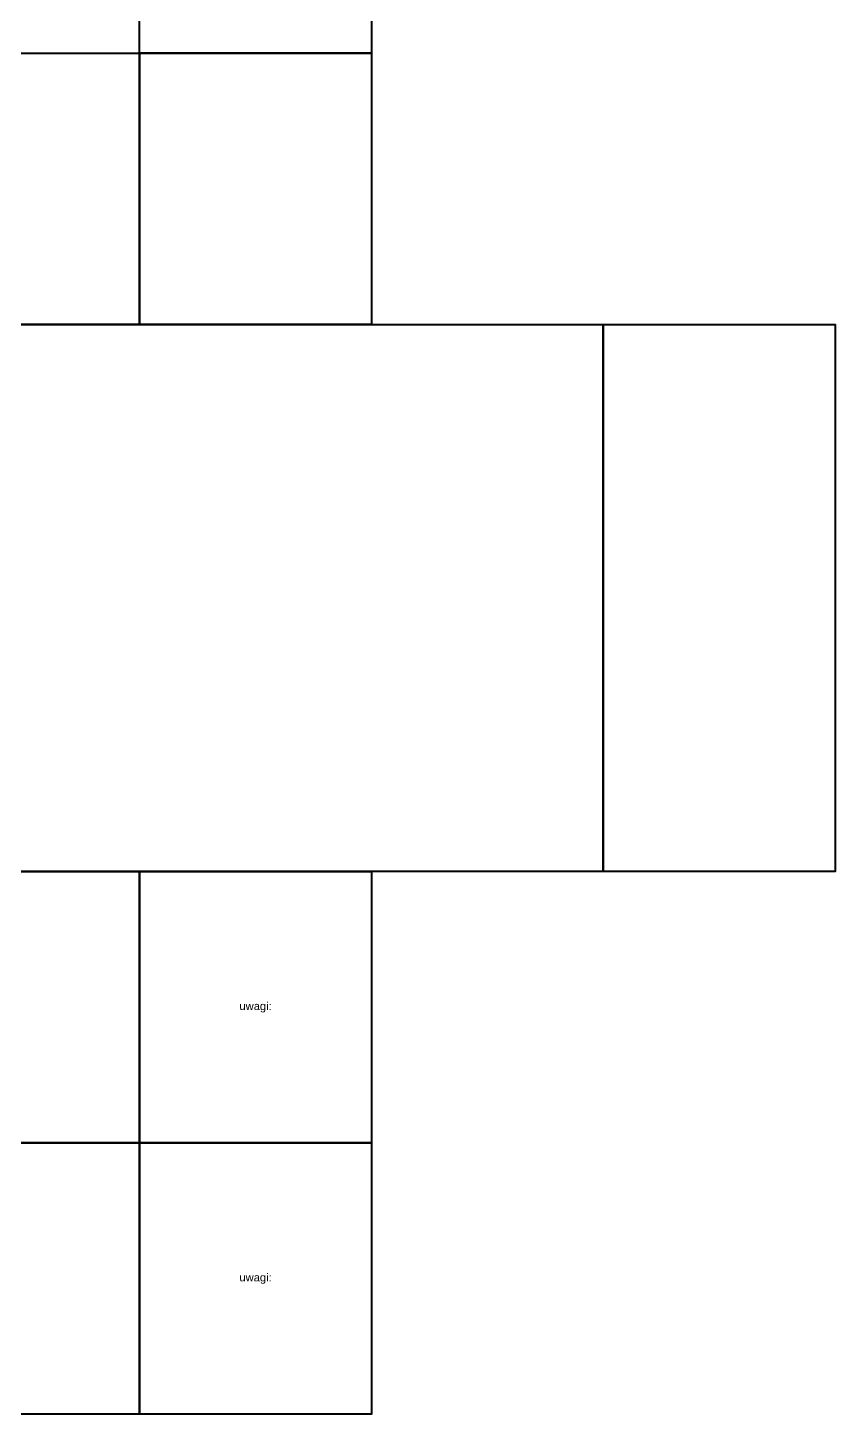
# Model space of a CAD drawing. Header units: millimetres. Extents: x -21220 to 1756793, y -806857 to 86733.
# Drawn here: x 239294 to 241716, y 77493 to 81650 of the extents above; entities that cross this region are included whole.
import ezdxf

# ---------------------------------------------------------------- set-up
doc = ezdxf.new("R2010")
doc.units = ezdxf.units.MM
doc.header["$LTSCALE"] = 10
doc.layers.add('G-Elementy konstrukcyjne', color=1, linetype='Continuous', lineweight=40)
doc.layers.add('G-Opisy', color=2, linetype='Continuous', lineweight=18)
doc.styles.add('Arial-GG', font='arial.ttf')

msp = doc.modelspace()

# ---------------------------------------------------------------- linework, layer by layer
at = {"layer": 'G-Elementy konstrukcyjne', "ltscale": 200}
for points in [[(239629.48, 83182.99), (240325.4, 83182.99), (240325.4, 81573.82), (239629.48, 81573.82)], [(237568.05, 81573.82), (239629.48, 81573.82), (239629.48, 80760.36), (237568.05, 80760.36)], [(239629.48, 81573.82), (240325.4, 81573.82), (240325.4, 80760.36), (239629.48, 80760.36)], [(237568.05, 80760.36), (241020.22, 80760.36), (241020.22, 79119.95), (237568.05, 79119.95)], [(241020.22, 80760.36), (241716.15, 80760.36), (241716.15, 79119.95), (241020.22, 79119.95)], [(237568.05, 79119.95), (239629.48, 79119.95), (239629.48, 78306.48), (237568.05, 78306.48)], [(239629.48, 79119.95), (240325.4, 79119.95), (240325.4, 78306.48), (239629.48, 78306.48)], [(237568.05, 78306.48), (239629.48, 78306.48), (239629.48, 77493.02), (237568.05, 77493.02)], [(239629.48, 78306.48), (240325.4, 78306.48), (240325.4, 77493.02), (239629.48, 77493.02)]]:
    msp.add_lwpolyline(points, close=True, dxfattribs=at)

# ---------------------------------------------------------------- texts
at = {"layer": 'G-Opisy', "color": 2, "char_height": 24, "width": 695.9216, "attachment_point": 5, "style": 'Arial-GG'}
for insert in [(239977.44, 78713.22), (239977.44, 77899.75)]:
    msp.add_mtext('\\pxsm1,qc;uwagi:', dxfattribs=dict(at, insert=insert))

doc.saveas('drawing.dxf')
